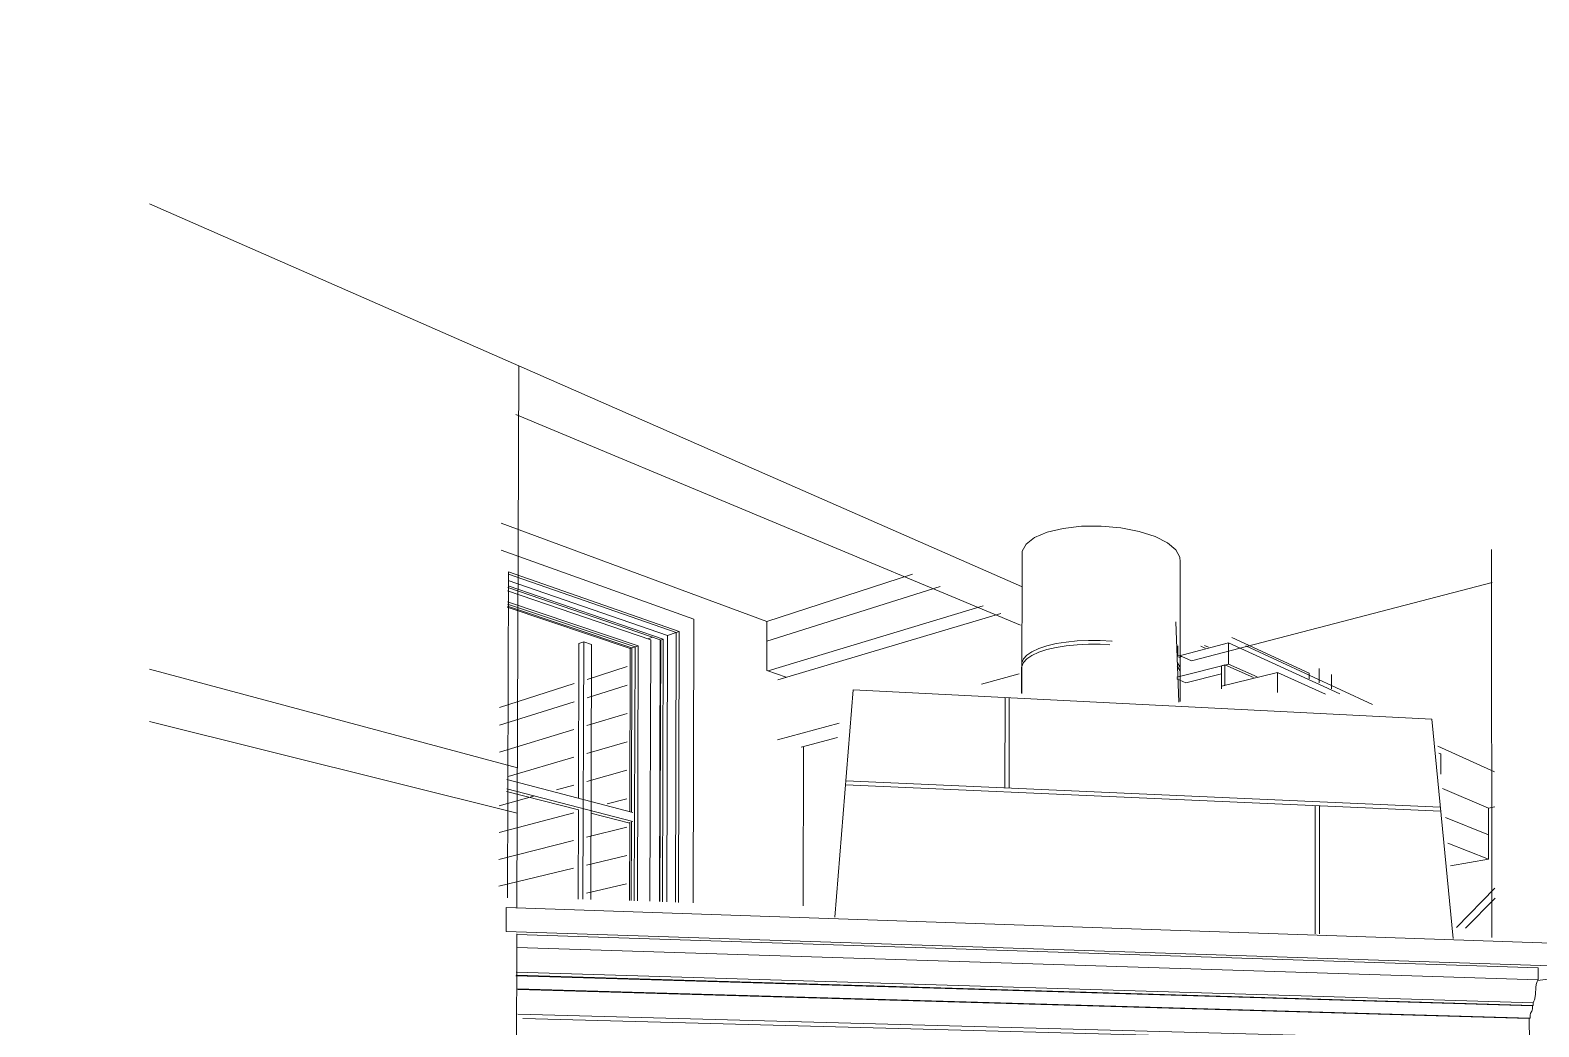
# Model space of a CAD drawing. Header units: inches. Extents: x -536 to 545, y -65 to 280.
# Drawn here: x -124.734 to -123.892, y 6.284 to 6.84 of the extents above; entities that cross this region are included whole.
import ezdxf

# ---------------------------------------------------------------- set-up
doc = ezdxf.new("R2010")
doc.units = ezdxf.units.IN
doc.header["$MEASUREMENT"] = 0
for name, color, linetype, lineweight in [('A-CLNG', 13, 'Continuous', 13), ('A-GLAZ', 151, 'Continuous', 13), ('A-ROOF', 132, 'Continuous', 13), ('A-WALL', 113, 'Continuous', 13), ('A-WALL-PATT', 111, 'Continuous', 13), ('I-WALL', 2, 'Continuous', 13), ('L-SITE-WALL', 31, 'Continuous', 13), ('M-HVAC-CDFF', 50, 'Continuous', 9), ('Q-CASE', 31, 'Continuous', 9), ('Q-SPCQ', 91, 'Continuous', 9), ('S-BEAM', 12, 'Continuous', 9), ('S-COLS', 52, 'Continuous', 9), ('S-STRS', 31, 'Continuous', 9)]:
    doc.layers.add(name, color=color, linetype=linetype, lineweight=lineweight)

# ---------------------------------------------------------------- blocks, each defined once
blk = doc.blocks.new('FP_79-Fireplace 4')
at = {"layer": 'A-WALL-PATT', "lineweight": 9}
for p, q in [((-124.42317, 6.46781), (-124.40077, 6.47486)), ((-124.47202, 6.45243), (-124.43041, 6.46552)), ((-124.42322, 6.45225), (-124.40081, 6.45903)), ((-124.47207, 6.43748), (-124.43046, 6.45006)), ((-124.42326, 6.4367), (-124.40086, 6.44319)), ((-124.46723, 6.42395), (-124.43051, 6.4346)), ((-124.42331, 6.42114), (-124.40091, 6.42736)), ((-124.44018, 6.41646), (-124.43056, 6.41913)), ((-124.47218, 6.40759), (-124.45223, 6.41312)), ((-124.41187, 6.40862), (-124.40096, 6.41151)), ((-124.47223, 6.39263), (-124.43061, 6.40366)), ((-124.42341, 6.39001), (-124.401, 6.39567)), ((-124.47228, 6.37767), (-124.43066, 6.38818)), ((-124.42346, 6.37444), (-124.40105, 6.37982)), ((-124.47233, 6.36271), (-124.43071, 6.3727)), ((-124.42351, 6.35887), (-124.4011, 6.36397))]:
    blk.add_line(p, q, dxfattribs=at)
blk = doc.blocks.new('FP_80-Fireplace 4')
at = {"layer": 'A-WALL-PATT', "lineweight": 9}
blk.add_line((-124.32298, 6.49935), (-124.2263, 6.52978), dxfattribs=at)
blk = doc.blocks.new('FP_81-Fireplace 4')
at = {"layer": 'A-WALL-PATT', "lineweight": 9}
for p, q in [((-124.19018, 6.41763), (-124.19011, 6.46791)), ((-124.18781, 6.41752), (-124.18774, 6.46779)), ((-124.10267, 6.41144), (-124.27907, 6.41919)), ((-124.10267, 6.41375), (-124.27887, 6.42155)), ((-123.94732, 6.40688), (-124.10267, 6.41375)), ((-124.10267, 6.41375), (-124.10267, 6.41375)), ((-123.9471, 6.4046), (-124.10267, 6.41144)), ((-124.10267, 6.41144), (-124.10267, 6.41144)), ((-124.01711, 6.33614), (-124.01711, 6.40768)), ((-124.01485, 6.33606), (-124.01485, 6.40758)), ((-124.00502, 6.07426), (-124.00502, 6.12552)), ((-124.00276, 6.07426), (-124.00276, 6.12551)), ((-124.20763, 6.07422), (-124.30716, 6.0742)), ((-123.91495, 6.07427), (-124.01475, 6.07425)), ((-124.20763, 6.07186), (-124.30735, 6.07182)), ((-123.91473, 6.072), (-124.01475, 6.07195)), ((-124.20777, 5.97432), (-124.31541, 5.97291)), ((-124.20777, 5.97668), (-124.31521, 5.97531)), ((-123.90583, 5.98053), (-124.01475, 5.97914)), ((-123.90561, 5.97827), (-124.01475, 5.97684)), ((-124.00501, 5.97507), (-124.00501, 5.97697)), ((-124.00275, 5.9751), (-124.00275, 5.977)), ((-123.89443, 5.86349), (-123.92587, 5.86259)), ((-123.89421, 5.86122), (-123.92587, 5.86031))]:
    blk.add_line(p, q, dxfattribs=at)
blk = doc.blocks.new('FP_91-Fireplace 4')
at = {"layer": 'M-HVAC-CDFF'}
for p, q in [((-124.18072, 6.47025), (-124.18062, 6.54818)), ((-124.17133, 6.49526), (-124.17508, 6.49351)), ((-124.16676, 6.49678), (-124.17133, 6.49526)), ((-124.16677, 6.49466), (-124.17133, 6.49316)), ((-124.17984, 6.48949), (-124.18077, 6.48731)), ((-124.17984, 6.48741), (-124.18077, 6.48524)), ((-124.17793, 6.49157), (-124.17984, 6.48949)), ((-124.17793, 6.48948), (-124.17984, 6.48741)), ((-124.17508, 6.49351), (-124.17793, 6.49157)), ((-124.17508, 6.49141), (-124.17793, 6.48948)), ((-124.17133, 6.49316), (-124.17508, 6.49141)), ((-124.18085, 6.47031), (-124.18083, 6.48484))]:
    blk.add_line(p, q, dxfattribs=at)
blk = doc.blocks.new('FP_92-Fireplace 4')
at = {"layer": 'M-HVAC-CDFF'}
for p, q in [((-124.09238, 6.54453), (-124.09243, 6.46565)), ((-124.16168, 6.49798), (-124.16676, 6.49678)), ((-124.16168, 6.49586), (-124.16676, 6.49466)), ((-124.15604, 6.4989), (-124.16168, 6.49798)), ((-124.15604, 6.49678), (-124.16168, 6.49586)), ((-124.14997, 6.49952), (-124.15604, 6.4989)), ((-124.14997, 6.49739), (-124.15604, 6.49678)), ((-124.14359, 6.49981), (-124.14997, 6.49952)), ((-124.14359, 6.49768), (-124.14997, 6.49739)), ((-124.13706, 6.49978), (-124.14359, 6.49981)), ((-124.13707, 6.49765), (-124.14359, 6.49768)), ((-124.13164, 6.49735), (-124.13707, 6.49765)), ((-124.13053, 6.49942), (-124.13706, 6.49978)), ((-124.13038, 6.4994), (-124.13053, 6.49942)), ((-124.09385, 6.48727), (-124.09415, 6.48757)), ((-124.09264, 6.48512), (-124.09385, 6.48727)), ((-124.09385, 6.4852), (-124.09408, 6.48543)), ((-124.09264, 6.48307), (-124.09385, 6.4852))]:
    blk.add_line(p, q, dxfattribs=at)
blk = doc.blocks.new('Walls 7 - Walls 7-V122-Fireplace - Section - East')
at = {"layer": 'A-WALL-PATT', "lineweight": 9}
h = blk.add_hatch(dxfattribs=at)
h.set_pattern_fill('FP_150', color=256, style=0, pattern_type=2)
h.set_pattern_definition([(180, (-103.9, 31.27), (-48.57, 143.74), [42.426, 0, 0, 0]), (180, (-104.89, 54.48), (-48.57, 143.74), [42.426, 0, 0, 0]), (180, (-105.55, 69.95), (-48.57, 143.74), [42.426, 0, 0, 0]), (180, (-105.89, 77.68), (-48.57, 143.74), [42.426, 0, 0, 0]), (180, (-106.55, 93.15), (-48.57, 143.74), [42.426, 0, 0, 0]), (180, (-107.21, 108.63), (-48.57, 143.74), [42.426, 0, 0, 0]), (180, (-108.03, 127.97), (-48.57, 143.74), [42.426, 0, 0, 0]), (180, (-108.7, 143.44), (-48.57, 143.74), [42.426, 0, 0, 0]), (180, (-103.88, 30.9), (-48.57, 143.74), [42.426, 0, 0, 0]), (180, (-104.88, 54.1), (-48.57, 143.74), [42.426, 0, 0, 0]), (180, (-105.54, 69.57), (-48.57, 143.74), [42.426, 0, 0, 0]), (180, (-105.87, 77.31), (-48.57, 143.74), [42.426, 0, 0, 0]), (180, (-106.53, 92.78), (-48.57, 143.74), [42.426, 0, 0, 0]), (180, (-107.19, 108.25), (-48.57, 143.74), [42.426, 0, 0, 0]), (180, (-108.02, 127.59), (-48.57, 143.74), [42.426, 0, 0, 0]), (180, (-108.68, 143.06), (-48.57, 143.74), [42.426, 0, 0, 0]), (92.45, (-136.427, 31.267), (-42.427, 0.0001), [22.854, -121.015]), (92.45, (-114.79, 54.475), (-42.427, 0.0001), [15.11, -128.758]), (92.45, (-136.667, 69.946), (-42.427, 0.0001), [7.368, -136.5]), (92.45, (-144.07, 77.68), (-42.427, 0.0001), [15.11, -128.758]), (92.45, (-122.81, 93.154), (-42.427, 0.0001), [15.11, -128.758]), (92.45, (-138.32, 108.626), (-42.427, 0.0001), [18.983, -124.886]), (92.45, (-114.4, 127.965), (-42.427, 0.0001), [15.11, -128.758]), (92.45, (-139.81, 143.437), (-42.427, 0.0001), [8.367, -135.5]), (92.45, (-136.16, 31.267), (-42.427, 0.0001), [22.854, -121.015]), (92.45, (-114.527, 54.475), (-42.427, 0.0001), [15.11, -128.758]), (92.45, (-136.4, 69.946), (-42.427, 0.0001), [7.368, -136.5]), (92.45, (-143.803, 77.68), (-42.427, 0.0001), [15.11, -128.758]), (92.45, (-122.545, 93.154), (-42.427, 0.0001), [15.11, -128.758]), (92.45, (-138.056, 108.626), (-42.427, 0.0001), [18.983, -124.886]), (92.45, (-114.134, 127.965), (-42.427, 0.0001), [15.11, -128.758]), (92.45, (-139.545, 143.437), (-42.427, 0.0001), [8.367, -135.5])])
h.paths.add_polyline_path([(-167.09856, -12.5), (-167.24776, -10.75574), (-167.29538, -12.5)], flags=0)
h.paths.add_polyline_path([(-166.88587, 2.5), (-144.07101, 2.5), (-145.70893, 14.38641), (-147.62346, 34.05088), (-149.53798, 59.15073), (-149.75307, 62.61886), (-165.24457, 62.61886), (-166.7652, 6.92009)], flags=0)
h.paths.add_polyline_path([(-122.54734, 2.5), (-128.40077, 62.61886), (-139.68179, 62.61886), (-139.68179, 23.45952), (-140.14747, 6.92009), (-140.56508, 2.5), (-134.95828, 2.5)], flags=0)

msp = doc.modelspace()

# ---------------------------------------------------------------- linework, layer by layer
at = {"layer": 'A-CLNG'}
for p, q in [((-124.66721, 6.74325), (-124.46122, 6.6529)), ((-124.08614, 6.48837), (-123.91857, 6.53208)), ((-124.05581, 6.49681), (-123.98517, 6.46414)), ((-124.09152, 6.49073), (-124.08614, 6.48837))]:
    msp.add_line(p, q, dxfattribs=at)
at = {"layer": 'A-GLAZ', "lineweight": 9}
for p, q in [((-124.36354, 6.51166), (-124.47106, 6.55014)), ((-124.46758, 6.35628), (-124.46695, 6.53801)), ((-124.46701, 6.53676), (-124.37346, 6.50412)), ((-124.37346, 6.50412), (-124.46701, 6.53676)), ((-124.46695, 6.53801), (-124.37171, 6.5047)), ((-124.37832, 6.50251), (-124.4672, 6.53328)), ((-124.39641, 6.49618), (-124.46753, 6.52009)), ((-124.46747, 6.52127), (-124.3947, 6.49675)), ((-124.38767, 6.5001), (-124.46745, 6.52736)), ((-124.4676, 6.51891), (-124.39812, 6.49562)), ((-124.39812, 6.49562), (-124.4676, 6.51891)), ((-124.36396, 6.35347), (-124.36354, 6.51166)), ((-124.37832, 6.50251), (-124.37346, 6.50412)), ((-124.37346, 6.50412), (-124.37387, 6.35377)), ((-124.37387, 6.35377), (-124.37346, 6.50412)), ((-124.37346, 6.50412), (-124.37171, 6.5047)), ((-124.37171, 6.5047), (-124.37212, 6.35369)), ((-124.39812, 6.49562), (-124.39839, 6.40398)), ((-124.39839, 6.40398), (-124.39812, 6.49562)), ((-124.39641, 6.49618), (-124.39812, 6.49562)), ((-124.39812, 6.49562), (-124.39641, 6.49618)), ((-124.39683, 6.35464), (-124.39641, 6.49618)), ((-124.39641, 6.49618), (-124.3947, 6.49675)), ((-124.3947, 6.49675), (-124.39512, 6.35456)), ((-124.38808, 6.35437), (-124.38767, 6.5001)), ((-124.37874, 6.35399), (-124.37832, 6.50251)), ((-124.39841, 6.39862), (-124.39854, 6.35472)), ((-124.39854, 6.35472), (-124.39841, 6.39862))]:
    msp.add_line(p, q, dxfattribs=at)
at = {"layer": 'A-GLAZ'}
for p, q in [((-124.46726, 6.52923), (-124.38234, 6.50009)), ((-124.46721, 6.5302), (-124.38073, 6.50047)), ((-124.39906, 6.49531), (-124.46763, 6.51826)), ((-124.4676, 6.51891), (-124.39812, 6.49562)), ((-124.428, 6.41177), (-124.42772, 6.4981)), ((-124.42772, 6.4981), (-124.42499, 6.49903)), ((-124.42499, 6.49903), (-124.42545, 6.35544)), ((-124.42065, 6.4976), (-124.42499, 6.49903)), ((-124.4211, 6.35532), (-124.42065, 6.4976)), ((-124.39933, 6.40424), (-124.39906, 6.49531)), ((-124.39812, 6.49562), (-124.39906, 6.49531)), ((-124.39812, 6.49562), (-124.39839, 6.40398)), ((-124.38923, 6.50067), (-124.38646, 6.50159)), ((-124.38275, 6.35413), (-124.38234, 6.50009)), ((-124.38252, 6.35412), (-124.38211, 6.50001)), ((-124.38234, 6.50009), (-124.38211, 6.50001)), ((-124.38211, 6.50001), (-124.38073, 6.50047)), ((-124.38073, 6.50047), (-124.38114, 6.35406)), ((-124.39757, 6.40375), (-124.46791, 6.42218)), ((-124.42802, 6.40525), (-124.46802, 6.41553)), ((-124.46792, 6.41698), (-124.39759, 6.39883)), ((-124.42818, 6.35557), (-124.42802, 6.40525)), ((-124.39937, 6.39789), (-124.42103, 6.40345)), ((-124.39947, 6.35476), (-124.39934, 6.39838)), ((-124.39841, 6.39862), (-124.39854, 6.35472))]:
    msp.add_line(p, q, dxfattribs=at)
at = {"layer": 'A-ROOF'}
for p, q in [((-124.24173, 6.53666), (-124.32294, 6.51043)), ((-124.40071, 6.4853), (-124.42311, 6.47807)), ((-124.43036, 6.47573), (-124.47196, 6.46229))]:
    msp.add_line(p, q, dxfattribs=at)
at = {"layer": 'A-WALL'}
for p, q in [((-124.46208, 6.40351), (-124.46122, 6.6529)), ((-124.46122, 6.6529), (-124.18094, 6.52995)), ((-124.18141, 6.50827), (-124.46284, 6.62578)), ((-124.32294, 6.51043), (-124.47107, 6.56512)), ((-124.32217, 6.48281), (-124.2023, 6.51905)), ((-124.323, 6.4831), (-124.32294, 6.51043)), ((-124.09152, 6.49073), (-124.09313, 6.49031)), ((-124.09312, 6.49143), (-124.09152, 6.49073)), ((-124.323, 6.4831), (-124.3122, 6.47936)), ((-124.28508, 6.34538), (-124.27475, 6.4722)), ((-124.27475, 6.4722), (-123.95209, 6.45582)), ((-124.66714, 6.45458), (-124.46208, 6.40351)), ((-123.94018, 6.33348), (-123.95209, 6.45582)), ((-124.3025, 6.4406), (-124.3027, 6.35184)), ((-123.45429, 6.36799), (-123.89318, 6.31003))]:
    msp.add_line(p, q, dxfattribs=at)
at = {"layer": 'I-WALL'}
msp.add_line((-124.00811, 6.48082), (-124.00811, 6.47272), dxfattribs=at)
at = {"layer": 'L-SITE-WALL'}
for p, q in [((-124.462, 6.42875), (-124.66715, 6.48377)), ((-124.46227, 6.35078), (-124.46208, 6.40351)), ((-124.46322, 6.07288), (-124.46232, 6.33617))]:
    msp.add_line(p, q, dxfattribs=at)
at = {"layer": 'M-HVAC-CDFF'}
for points in [[(-124.1666, 6.56013, 0), (-124.1577, 6.56227, 0), (-124.14745, 6.56344, 0), (-124.1365, 6.56355, 0), (-124.12557, 6.56258, 0), (-124.11534, 6.56062, 0), (-124.10648, 6.55779, 0), (-124.09949, 6.55429, 0), (-124.09478, 6.55034, 0), (-124.09257, 6.54619, 0), (-124.09248, 6.54369, 0)], [(-124.18064, 6.54774, 0), (-124.18051, 6.54953, 0), (-124.17833, 6.55354, 0), (-124.17361, 6.55715, 0), (-124.1666, 6.56013, 0)]]:
    msp.add_polyline3d(points, dxfattribs=at)
at = {"layer": 'Q-CASE'}
for p, q in [((-123.91864, 6.33405), (-123.9188, 6.55046)), ((-124.46828, 6.33738), (-124.46823, 6.35091)), ((-124.46823, 6.35091), (-123.84138, 6.32935)), ((-123.84136, 6.31688), (-124.46828, 6.33738)), ((-123.89277, 6.31725), (-124.46237, 6.33578)), ((-123.89276, 6.31052), (-124.46239, 6.32853)), ((-123.89593, 6.296), (-124.46279, 6.31281)), ((-123.89565, 6.29775), (-124.46275, 6.3147)), ((-123.89565, 6.2962), (-124.46275, 6.31303)), ((-123.89277, 6.31725), (-123.89276, 6.31052)), ((-123.89738, 6.28917), (-124.46204, 6.30539)), ((-123.89777, 6.2889), (-124.46169, 6.30508)), ((-123.89565, 6.2962), (-123.89593, 6.296)), ((-123.89565, 6.29775), (-123.89565, 6.2962)), ((-123.89776, 6.2761), (-124.46174, 6.29131)), ((-123.9009, 6.27405), (-124.45895, 6.28894)), ((-123.89738, 6.28917), (-123.89777, 6.2889)), ((-123.89777, 6.2889), (-123.89776, 6.2761))]:
    msp.add_line(p, q, dxfattribs=at)
for points in [[(-123.89276, 6.31052, 0), (-123.89303, 6.31026, 0), (-123.89327, 6.30992, 0), (-123.89346, 6.30951, 0), (-123.89363, 6.30903, 0), (-123.89376, 6.30851, 0), (-123.89388, 6.30794, 0), (-123.89397, 6.30733, 0), (-123.89405, 6.30669, 0), (-123.89411, 6.30603, 0), (-123.89416, 6.30537, 0), (-123.89421, 6.3047, 0), (-123.89426, 6.30403, 0), (-123.8943, 6.30338, 0), (-123.89435, 6.30275, 0), (-123.89441, 6.30213, 0), (-123.89447, 6.30154, 0), (-123.89455, 6.30097, 0), (-123.89464, 6.30043, 0), (-123.89475, 6.29991, 0), (-123.89488, 6.29941, 0), (-123.89504, 6.29895, 0), (-123.89521, 6.29852, 0), (-123.89542, 6.29812, 0), (-123.89565, 6.29775, 0)], [(-123.89593, 6.296, 0), (-123.89595, 6.29544, 0), (-123.89598, 6.29495, 0), (-123.89602, 6.29452, 0), (-123.89607, 6.29415, 0), (-123.89612, 6.29383, 0), (-123.89619, 6.29355, 0), (-123.89626, 6.29331, 0), (-123.89633, 6.29311, 0), (-123.89641, 6.29294, 0), (-123.89649, 6.29279, 0), (-123.89657, 6.29266, 0), (-123.89665, 6.29255, 0), (-123.89673, 6.29244, 0), (-123.89681, 6.29233, 0), (-123.89689, 6.29222, 0), (-123.89696, 6.29208, 0), (-123.89703, 6.29191, 0), (-123.8971, 6.29171, 0), (-123.89716, 6.29145, 0), (-123.89722, 6.29115, 0), (-123.89727, 6.29077, 0), (-123.89731, 6.29032, 0), (-123.89735, 6.28979, 0), (-123.89738, 6.28917, 0)]]:
    msp.add_polyline3d(points, dxfattribs=at)
at = {"layer": 'Q-SPCQ'}
msp.add_line((-124.09487, 6.51018), (-124.09319, 6.46531), dxfattribs=at)
at = {"layer": 'S-BEAM'}
for p, q in [((-124.31683, 6.47782), (-124.19249, 6.51481)), ((-124.1822, 6.48108), (-124.20314, 6.47537)), ((-124.28252, 6.45372), (-124.31691, 6.44434)), ((-124.30379, 6.44021), (-124.28346, 6.44564))]:
    msp.add_line(p, q, dxfattribs=at)
at = {"layer": 'S-COLS'}
msp.add_line((-124.01499, 6.47604), (-124.01499, 6.48421), dxfattribs=at)
at = {"layer": 'S-STRS'}
for p, q in [((-124.09371, 6.49105), (-124.09371, 6.4968)), ((-124.0936, 6.49108), (-124.06545, 6.49851)), ((-124.07849, 6.49545), (-124.08086, 6.49651)), ((-124.07657, 6.49596), (-124.07893, 6.49702)), ((-124.06545, 6.49851), (-124.00348, 6.47004)), ((-124.06545, 6.48661), (-124.06545, 6.49851)), ((-124.06361, 6.50146), (-124.02049, 6.48147)), ((-124.06545, 6.48661), (-124.09435, 6.47921)), ((-124.09434, 6.49089), (-124.09371, 6.49105)), ((-124.09434, 6.49089), (-124.09371, 6.49105)), ((-124.06746, 6.4861), (-124.06946, 6.48559)), ((-124.06746, 6.47468), (-124.06746, 6.4861)), ((-124.05156, 6.47902), (-124.06746, 6.4861)), ((-124.04957, 6.47952), (-124.06545, 6.48661)), ((-124.09436, 6.47832), (-124.08926, 6.47616)), ((-124.06948, 6.48118), (-124.08926, 6.47616)), ((-124.06946, 6.48559), (-124.06946, 6.47418)), ((-124.06946, 6.47418), (-124.03823, 6.48196)), ((-124.03823, 6.48196), (-124.01136, 6.46973)), ((-124.03823, 6.47077), (-124.03823, 6.48196)), ((-124.02049, 6.47843), (-124.02049, 6.48147)), ((-124.06946, 6.47418), (-124.06746, 6.47468)), ((-124.06946, 6.47418), (-124.06946, 6.47272)), ((-123.91721, 6.42642), (-123.9487, 6.44073)), ((-123.94714, 6.43647), (-123.94829, 6.43699)), ((-123.94713, 6.42513), (-123.94714, 6.43647)), ((-123.92052, 6.40626), (-123.94612, 6.41718)), ((-123.92052, 6.40626), (-123.91696, 6.40693)), ((-123.92052, 6.40626), (-123.9205, 6.37782)), ((-123.94455, 6.40108), (-123.92051, 6.39129)), ((-123.92051, 6.39129), (-123.94455, 6.40108)), ((-123.9205, 6.37782), (-123.94313, 6.38664)), ((-123.9205, 6.37782), (-123.94175, 6.37414)), ((-123.91693, 6.36166), (-123.9384, 6.33968)), ((-123.93344, 6.33923), (-123.91689, 6.35612))]:
    msp.add_line(p, q, dxfattribs=at)

# ---------------------------------------------------------------- block references
at = {"layer": 'A-WALL', "lineweight": 18}
msp.add_blockref('Walls 7 - Walls 7-V122-Fireplace - Section - East', (0, 0), dxfattribs=at)
at = {"layer": 'A-WALL', "lineweight": 9}
for name in ['FP_80-Fireplace 4', 'FP_79-Fireplace 4', 'FP_81-Fireplace 4']:
    msp.add_blockref(name, (0, 0), dxfattribs=at)
at = {"layer": 'M-HVAC-CDFF'}
for name in ['FP_91-Fireplace 4', 'FP_92-Fireplace 4']:
    msp.add_blockref(name, (0, 0), dxfattribs=at)

doc.saveas('drawing.dxf')
